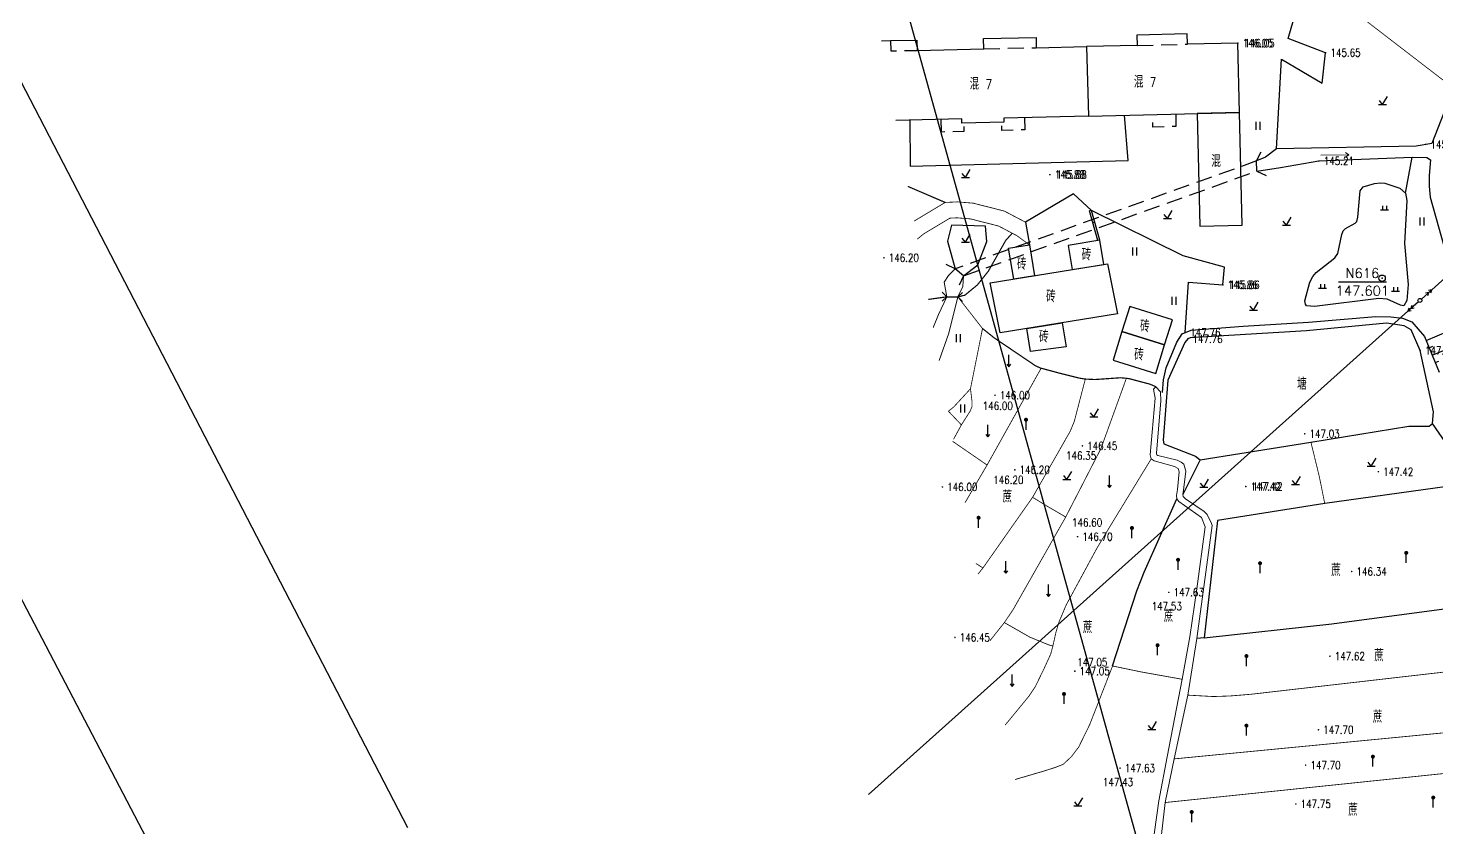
# Model space of a CAD drawing. Extents: x 529262 to 576451, y 2694391 to 2717535.
# Drawn here: x 567044.2 to 567220.3, y 2709121.3 to 2709221.2 of the extents above; entities that cross this region are included whole.
import ezdxf
from ezdxf.enums import TextEntityAlignment as Align
from ezdxf.xclip import XClip

# ---------------------------------------------------------------- set-up
doc = ezdxf.new("R2010")
doc.units = 0
doc.header["$XCLIPFRAME"] = 0
for name, pattern in [('X2', [10, 8, -2]), ('X3', [5, 4, -1]), ('X5', [3, 2, -1])]:
    doc.linetypes.add(name, pattern=pattern)
for name, color, linetype in [('DLSS', 4, 'Continuous'), ('DMTZ', 8, 'Continuous'), ('GCD', 8, 'Continuous'), ('GXYZ', 8, 'Continuous'), ('JMD', 8, 'Continuous'), ('KZD', 8, 'Continuous'), ('PP-COM', 7, 'Continuous'), ('RD-中线', 40, 'Continuous'), ('RD-红线', 7, 'Continuous'), ('ZBTZ', 8, 'Continuous'), ('ZJ', 7, 'Continuous')]:
    doc.layers.add(name, color=color, linetype=linetype)
doc.layers.add('SXSS', color=5, linetype='Continuous', lineweight=0)
doc.styles.add('HZ', font='rs.shx', dxfattribs={"width": 0.8, "bigfont": 'hztxt.shx'})
doc.styles.add('romant', font='romant.shx', dxfattribs={"width": 0.8})
doc.linetypes.add('10421', pattern='A,2,[150,AAA.SHX,S=0.5,R=0,X=0,Y=0.5],1e-11', length=2)
doc.linetypes.add('10422', pattern='A,0.75,[150,AAA.SHX,S=0.5,R=0,X=0,Y=0.5],1.5,[177,AAA.SHX,S=1,R=0,X=0,Y=0.4],0.75', length=3)
doc.linetypes.add('1161', pattern='A,0,[149,AAA.SHX,S=0.15,R=0,X=0,Y=0],-1.6', length=1.6)
doc.linetypes.add('445', pattern='A,8,-0.5,[147,AAA.SHX,S=1,R=0,X=0,Y=0],-1.5', length=10)

# ---------------------------------------------------------------- blocks, each defined once
blk = doc.blocks.new('A$C19FD0107')
at = {"layer": 'RD-中线', "color": 8, "linetype": 'Continuous', "flags": 128}
blk.add_lwpolyline([(-4176.3, 15183.28), (-3848.39, 14556)], dxfattribs=at)
for points in [[(-4490.73, 14139.44, 0), (-4490.29, 14139.42)], [(-3818.25, 14086.17, 0), (-3817.74, 14086.17)]]:
    blk.add_lwpolyline(points, format="xyb", dxfattribs=at)
at = {"layer": 'RD-红线', "color": 8}
blk.add_line((-3906.32, 14730.65), (-3985.39, 14883.12), dxfattribs=at)
blk = doc.blocks.new('gc121')
at = {"color": 8}
for p, q in [((-0.5, -1), (-0.5, 1)), ((0.5, -1), (0.5, 1))]:
    blk.add_line(p, q, dxfattribs=at)
blk = doc.blocks.new('gc120')
at = {"color": 8}
for p, q in [((-0.5, 0.6), (0, 0)), ((0, 0), (0, 3)), ((0, 0), (0.5, 0.6))]:
    blk.add_line(p, q, dxfattribs=at)
blk = doc.blocks.new('gc086')
at = {"color": 8}
for p, q in [((0, 0), (7, 0)), ((7, 0), (6.18, 0.57)), ((7, 0), (6.18, -0.57))]:
    blk.add_line(p, q, dxfattribs=at)
blk = doc.blocks.new('gc165')
at = {"color": 8}
blk.add_line((0, 0), (0, 2), dxfattribs=at)
at = {"color": 8, "const_width": 0.5}
blk.add_lwpolyline([(-0.25, 2.5, 1), (0.25, 2.5, 1)], format="xyb", close=True, dxfattribs=at)
blk = doc.blocks.new('gc123')
at = {"color": 8}
for p, q in [((-1, 0), (1, 0)), ((0, 0), (-0.8, 1)), ((0, 0), (1.2, 2))]:
    blk.add_line(p, q, dxfattribs=at)
blk = doc.blocks.new('gc013a')
at = {"linetype": 'Continuous'}
blk.add_line((0.5, 0), (4, 0), dxfattribs=at)
at = {"linetype": 'Continuous', "flags": 128}
for points in [[(2.31, -0.4), (3, 0), (2.31, 0.4)], [(3.31, -0.4), (4, 0), (3.31, 0.4)]]:
    blk.add_lwpolyline(points, dxfattribs=at)
blk = doc.blocks.new('gc170')
at = {"color": 8, "linetype": 'Continuous'}
blk.add_circle((0, 0), 0.5, dxfattribs=at)
blk = doc.blocks.new('GC200')
at = {"linetype": 'Continuous', "const_width": 0.2, "flags": 128}
blk.add_lwpolyline([(-0.1, 0, 1), (0.1, 0, 1)], format="xyb", close=True, dxfattribs=at)
blk = doc.blocks.new('gc119')
at = {"color": 8}
for p, q in [((-1, 0), (1, 0)), ((-0.5, 1), (-0.5, 0)), ((0.5, 1), (0.5, 0))]:
    blk.add_line(p, q, dxfattribs=at)
blk = doc.blocks.new('gc117')
at = {"color": 8}
blk.add_circle((0, 0), 0.8, dxfattribs=at)
blk.add_point((0, 0), dxfattribs=at)

msp = doc.modelspace()

# ---------------------------------------------------------------- linework, layer by layer
at = {"color": 8, "linetype": 'Continuous', "flags": 128}
msp.add_lwpolyline([(567209.956, 2709328.306), (567242.359, 2709376.873), (567237.386, 2709487.838), (567226.241, 2709566.338), (567250.471, 2709637.466), (567310.691, 2709648.291), (567365.176, 2709659.753), (567568.23, 2709904.38), (567652.452, 2709866.094), (567570.025, 2709683.533), (567490.632, 2709613.794), (567456.674, 2709542.126), (567415.71, 2709492.593), (567416.103, 2709370.575), (567398.267, 2709255.857), (567341.513, 2709220.051), (567319.6, 2709121.447), (567354.869, 2709007.157), (567377.977, 2708907.793), (567342.698, 2708646.362), (567189.906, 2708654.057), (567219.676, 2708986.987), (567146.446, 2709250.882)], dxfattribs=at)
at = {"layer": 'DLSS', "linetype": 'X5'}
for p, q in [((567197.749, 2709204.57), (567160.087, 2709191.106)), ((567197.749, 2709204.57), (567160.087, 2709191.106)), ((567161.127, 2709190.215), (567197.782, 2709203.306)), ((567161.127, 2709190.215), (567197.782, 2709203.306))]:
    msp.add_line(p, q, dxfattribs=at)
at = {"layer": 'DLSS', "linetype": 'Continuous'}
for p, q in [((567197.749, 2709204.57), (567198.296, 2709205.727)), ((567197.749, 2709204.57), (567198.296, 2709205.727)), ((567197.782, 2709203.306), (567197.749, 2709204.57)), ((567197.782, 2709203.306), (567197.749, 2709204.57)), ((567197.782, 2709203.306), (567198.938, 2709202.758)), ((567197.782, 2709203.306), (567198.938, 2709202.758)), ((567160.087, 2709191.106), (567158.93, 2709191.654)), ((567160.087, 2709191.106), (567158.93, 2709191.654)), ((567161.127, 2709190.215), (567160.087, 2709191.106)), ((567161.127, 2709190.215), (567160.087, 2709191.106)), ((567161.127, 2709190.215), (567160.579, 2709189.058)), ((567161.127, 2709190.215), (567160.579, 2709189.058)), ((567159.032, 2709187.598), (567158.463, 2709187.035)), ((567159.032, 2709187.598), (567158.463, 2709187.035)), ((567159.032, 2709187.598), (567158.469, 2709188.167)), ((567159.032, 2709187.598), (567158.469, 2709188.167)), ((567160.408, 2709187.591), (567160.976, 2709188.154)), ((567160.408, 2709187.591), (567160.976, 2709188.154)), ((567160.408, 2709187.591), (567160.97, 2709187.022)), ((567160.408, 2709187.591), (567160.97, 2709187.022))]:
    msp.add_line(p, q, dxfattribs=at)
at = {"layer": 'DLSS', "linetype": 'X3', "const_width": 0.15, "flags": 128}
for points, elevation in [([(567154.159, 2709201.394), (567158.83, 2709199.389)], 145.612), ([(567154.159, 2709201.394), (567158.83, 2709199.389)], 145.612), ([(567160.408, 2709187.591), (567161.282, 2709187.799), (567162.832, 2709189.069), (567164.229, 2709190.812), (567166.387, 2709194.635), (567167.202, 2709195.546)], 148.461), ([(567160.408, 2709187.591), (567161.282, 2709187.799), (567162.832, 2709189.069), (567164.229, 2709190.812), (567166.387, 2709194.635), (567167.202, 2709195.546)], 148.461), ([(567156.713, 2709187.272), (567159.032, 2709187.598)], 148.461), ([(567156.713, 2709187.272), (567159.032, 2709187.598)], 148.461)]:
    msp.add_lwpolyline(points, dxfattribs=dict(at, elevation=elevation))
at = {"layer": 'DLSS', "linetype": 'X2', "const_width": 0.1, "elevation": 148.461, "flags": 128}
msp.add_lwpolyline([(567154.944, 2709197.053), (567154.992, 2709197.092), (567158.83, 2709199.389), (567160.337, 2709199.461), (567162.336, 2709199.298), (567166.214, 2709198.312), (567168.868, 2709196.918)], dxfattribs=at)
msp.add_lwpolyline([(567154.944, 2709197.053), (567154.992, 2709197.092), (567158.83, 2709199.389), (567160.337, 2709199.461), (567162.336, 2709199.298), (567166.214, 2709198.312), (567168.868, 2709196.918)], dxfattribs=at)
at = {"layer": 'DLSS', "linetype": 'Continuous', "const_width": 0.1, "elevation": 148.461, "flags": 128}
msp.add_lwpolyline([(567155.349, 2709194.812), (567156.14, 2709195.462), (567159.423, 2709197.427), (567160.304, 2709197.469), (567162.008, 2709197.33), (567165.496, 2709196.443), (567167.8, 2709195.233), (567169.369, 2709194.078)], dxfattribs=at)
msp.add_lwpolyline([(567155.349, 2709194.812), (567156.14, 2709195.462), (567159.423, 2709197.427), (567160.304, 2709197.469), (567162.008, 2709197.33), (567165.496, 2709196.443), (567167.8, 2709195.233), (567169.369, 2709194.078)], dxfattribs=at)
at = {"layer": 'DLSS', "linetype": 'Continuous', "elevation": 145.818, "flags": 128}
msp.add_lwpolyline([(567159.032, 2709187.598), (567160.408, 2709187.591)], dxfattribs=at)
msp.add_lwpolyline([(567159.032, 2709187.598), (567160.408, 2709187.591)], dxfattribs=at)
at = {"layer": 'DMTZ'}
for p, q in [((567218.921, 2709182.156, 146.878), (567223.069, 2709183.877, 146.878)), ((567219.688, 2709180.308, 146.878), (567223.835, 2709182.03, 146.878))]:
    msp.add_line(p, q, dxfattribs=at)
at = {"layer": 'DMTZ', "linetype": 'Continuous'}
for p, q in [((567219.304, 2709181.232, 146.878), (567219.766, 2709181.424, 146.878)), ((567220.071, 2709179.385, 146.878), (567220.533, 2709179.576, 146.878))]:
    msp.add_line(p, q, dxfattribs=at)
at = {"layer": 'DMTZ', "linetype": '10421', "flags": 128}
for points, elevation in [([(567233.046, 2709234.431), (567232.191, 2709234.11), (567230.418, 2709229.131), (567227.966, 2709221.917), (567226.233, 2709218.739), (567222.371, 2709213.658), (567219.656, 2709206.735)], 146.878), ([(567219.656, 2709206.735), (567217.677, 2709206.4), (567200.249, 2709206.07), (567198.848, 2709205.039), (567197.749, 2709204.57)], 145.763), ([(567197.782, 2709203.306), (567200.715, 2709203.766), (567205.54, 2709204.568), (567217.186, 2709205.05), (567217.186, 2709205.05)], 146.018), ([(567217.186, 2709205.05), (567219.01, 2709205.004), (567219.484, 2709204.703)], 146.878), ([(567219.484, 2709204.703), (567219.315, 2709202.763), (567219.328, 2709201.437), (567219.43, 2709200.065), (567221.505, 2709192.622), (567221.711, 2709191.522), (567222.405, 2709185.477), (567222.434, 2709183.614)], 146.878), ([(567203.98, 2709186.453), (567203.841, 2709186.671), (567203.77, 2709187.106), (567204.403, 2709189.416), (567204.785, 2709190.12), (567205.173, 2709190.617), (567207.523, 2709192.458), (567207.896, 2709193.004), (567208.393, 2709195.385), (567208.552, 2709195.839), (567208.847, 2709196.13), (567210.048, 2709196.805), (567210.274, 2709197.005), (567210.405, 2709197.548), (567210.674, 2709200.827), (567211.046, 2709201.326), (567212.47, 2709201.776), (567213.181, 2709201.834), (567213.785, 2709201.788), (567215.642, 2709201.158), (567216.355, 2709200.563), (567216.5, 2709199.634), (567216.228, 2709194.252), (567216.704, 2709189.13), (567216.525, 2709187.156), (567216.134, 2709186.49), (567215.745, 2709186.565), (567214.063, 2709187.289), (567213.042, 2709187.391), (567204.969, 2709186.407), (567203.98, 2709186.453)], 146.983), ([(567185.989, 2709175.649), (567186.097, 2709177.214), (567186.444, 2709178.719), (567187.791, 2709181.947), (567188.44, 2709182.989), (567189.576, 2709183.453), (567196.051, 2709183.916), (567204.217, 2709184.415), (567212.629, 2709185.144), (567214.534, 2709185.099), (567215.986, 2709184.918), (567217.166, 2709184.464), (567218.726, 2709182.626)], 147.113), ([(567179.748, 2709141.478), (567182.772, 2709150.869), (567183.678, 2709153.192), (567187.766, 2709162.369)], 147.161), ([(567179.748, 2709141.478), (567182.772, 2709150.869), (567183.678, 2709153.192), (567187.766, 2709162.369)], 147.161)]:
    msp.add_lwpolyline(points, dxfattribs=dict(at, elevation=elevation))
at = {"layer": 'DMTZ', "linetype": '10422', "elevation": 147.533, "flags": 128}
msp.add_lwpolyline([(567190.101, 2709167.686), (567190.692, 2709167.245), (567204.537, 2709169.431), (567216.785, 2709171.435), (567219.306, 2709171.44), (567219.748, 2709171.754), (567219.86, 2709173.222), (567218.191, 2709180.881), (567217.058, 2709183.462), (567216.18, 2709183.975), (567213.99, 2709184.294), (567203.97, 2709183.357), (567189.453, 2709182.494), (567189.139, 2709182.33), (567188.784, 2709181.881), (567186.667, 2709177.166), (567186.055, 2709169.678), (567186.137, 2709169.242), (567190.101, 2709167.686)], dxfattribs=at)
at = {"layer": 'DMTZ', "linetype": 'Continuous', "elevation": 146.878, "flags": 128}
msp.add_lwpolyline([(567218.726, 2709182.626), (567220.576, 2709178.169)], dxfattribs=at)
at = {"layer": 'DMTZ', "linetype": '10422', "elevation": 147.801, "flags": 128}
msp.add_lwpolyline([(567192.852, 2709159.645), (567191.178, 2709144.998), (567207.16, 2709146.727), (567221.798, 2709148.687), (567221.42, 2709151.673), (567224.076, 2709151.993), (567224.132, 2709152.901), (567223.302, 2709157.313), (567221.58, 2709163.897), (567206.264, 2709161.781)], close=True, dxfattribs=at)
at = {"layer": 'GXYZ', "linetype": 'Continuous'}
for p, q in [((567290.962, 2709252.568), (567219.634, 2709188.482)), ((567216.657, 2709185.811), (567149.239, 2709125.432))]:
    msp.add_line(p, q, dxfattribs=at)
at = {"layer": 'JMD', "linetype": 'Continuous'}
for p, q in [((567177.118, 2709198.39), (567176.877, 2709198.322)), ((567177.118, 2709198.39), (567176.877, 2709198.322)), ((567177.534, 2709196.908), (567177.294, 2709196.841)), ((567177.534, 2709196.908), (567177.294, 2709196.841)), ((567178.16, 2709194.686), (567177.919, 2709194.618)), ((567178.16, 2709194.686), (567177.919, 2709194.618))]:
    msp.add_line(p, q, dxfattribs=at)
at = {"layer": 'JMD', "linetype": 'Continuous', "elevation": 146.038, "flags": 128}
msp.add_lwpolyline([(567150.869, 2709219.589), (567152, 2709219.607), (567155.301, 2709219.673), (567155.329, 2709218.39), (567163.649, 2709218.577), (567163.621, 2709219.854), (567170.187, 2709220.006), (567170.215, 2709218.723), (567176.504, 2709218.864), (567176.717, 2709210.173), (567166.163, 2709209.937), (567166.175, 2709209.412), (567160.904, 2709209.294), (567160.893, 2709209.819), (567152.669, 2709209.635)], dxfattribs=at)
msp.add_lwpolyline([(567150.869, 2709219.589), (567152, 2709219.607), (567155.301, 2709219.673), (567155.329, 2709218.39), (567163.649, 2709218.577), (567163.621, 2709219.854), (567170.187, 2709220.006), (567170.215, 2709218.723), (567176.504, 2709218.864), (567176.717, 2709210.173), (567166.163, 2709209.937), (567166.175, 2709209.412), (567160.904, 2709209.294), (567160.893, 2709209.819), (567152.669, 2709209.635)], dxfattribs=at)
at = {"layer": 'JMD', "linetype": 'Continuous', "flags": 128}
for points, elevation in [([(567195.403, 2709219.302), (567189.094, 2709219.156), (567189.064, 2709220.455), (567182.786, 2709220.308), (567182.816, 2709219.01), (567176.504, 2709218.864), (567176.717, 2709210.173), (567195.616, 2709210.611)], 146.05), ([(567195.403, 2709219.302), (567189.094, 2709219.156), (567189.064, 2709220.455), (567182.786, 2709220.308), (567182.816, 2709219.01), (567176.504, 2709218.864), (567176.717, 2709210.173), (567195.616, 2709210.611)], 146.05), ([(567167.387, 2709189.807), (567166.754, 2709193.684), (567169.369, 2709194.078), (567169.997, 2709190.234)], 145.61), ([(567167.387, 2709189.807), (567166.754, 2709193.684), (567169.369, 2709194.078), (567169.997, 2709190.234)], 145.61), ([(567178.656, 2709191.649), (567178.16, 2709194.686), (567174.204, 2709194.003), (567174.694, 2709191.001)], 146.854), ([(567178.656, 2709191.649), (567178.16, 2709194.686), (567174.204, 2709194.003), (567174.694, 2709191.001)], 146.854), ([(567165.68, 2709183.087), (567164.447, 2709189.327), (567179.112, 2709191.723), (567180.345, 2709185.483)], 145.762), ([(567165.68, 2709183.087), (567164.447, 2709189.327), (567179.112, 2709191.723), (567180.345, 2709185.483)], 145.762), ([(567173.452, 2709184.357), (567173.942, 2709181.357), (567169.494, 2709180.786), (567169.028, 2709183.634)], 146.552), ([(567173.452, 2709184.357), (567173.942, 2709181.357), (567169.494, 2709180.786), (567169.028, 2709183.634)], 146.552), ([(567179.809, 2709179.7), (567185.146, 2709178.036), (567186.251, 2709181.618), (567180.914, 2709183.282)], 146.666), ([(567179.809, 2709179.7), (567185.146, 2709178.036), (567186.251, 2709181.618), (567180.914, 2709183.282)], 146.666)]:
    msp.add_lwpolyline(points, close=True, dxfattribs=dict(at, elevation=elevation))
at = {"layer": 'JMD', "linetype": 'X5', "flags": 128}
for points, elevation in [([(567152, 2709219.607), (567152.029, 2709218.317), (567155.329, 2709218.39)], 146.024), ([(567152, 2709219.607), (567152.029, 2709218.317), (567155.329, 2709218.39)], 146.024), ([(567163.649, 2709218.577), (567170.215, 2709218.723)], 145.465), ([(567163.649, 2709218.577), (567170.215, 2709218.723)], 145.465), ([(567182.816, 2709219.01), (567189.094, 2709219.156)], 145.462), ([(567182.816, 2709219.01), (567189.094, 2709219.156)], 145.462), ([(567158.283, 2709209.761), (567158.318, 2709208.225), (567161.195, 2709208.278), (567161.172, 2709209.3)], 146.717), ([(567158.283, 2709209.761), (567158.318, 2709208.225), (567161.195, 2709208.278), (567161.172, 2709209.3)], 146.717), ([(567168.756, 2709209.995), (567168.791, 2709208.454), (567165.901, 2709208.394), (567165.878, 2709209.405)], 146.749), ([(567168.756, 2709209.995), (567168.791, 2709208.454), (567165.901, 2709208.394), (567165.878, 2709209.405)], 146.749), ([(567187.632, 2709210.426), (567187.668, 2709208.886), (567184.777, 2709208.798), (567184.74, 2709210.359)], 146.8), ([(567187.632, 2709210.426), (567187.668, 2709208.886), (567184.777, 2709208.798), (567184.74, 2709210.359)], 146.8)]:
    msp.add_lwpolyline(points, dxfattribs=dict(at, elevation=elevation))
at = {"layer": 'JMD', "linetype": '445', "elevation": 146.038, "flags": 128}
msp.add_lwpolyline([(567154.425, 2709209.674), (567154.454, 2709203.91), (567181.699, 2709204.616), (567181.241, 2709210.278)], dxfattribs=at)
msp.add_lwpolyline([(567154.425, 2709209.674), (567154.454, 2709203.91), (567181.699, 2709204.616), (567181.241, 2709210.278)], dxfattribs=at)
at = {"layer": 'JMD', "linetype": 'Continuous', "flags": 128}
for points in [[(567190.656, 2709196.415), (567195.937, 2709196.537), (567195.616, 2709210.611), (567190.33, 2709210.499)], [(567190.656, 2709196.415), (567195.937, 2709196.537), (567195.616, 2709210.611), (567190.33, 2709210.499)], [(567180.914, 2709183.282), (567186.251, 2709181.618), (567187.22, 2709184.718), (567181.883, 2709186.382)], [(567180.914, 2709183.282), (567186.251, 2709181.618), (567187.22, 2709184.718), (567181.883, 2709186.382)]]:
    msp.add_lwpolyline(points, close=True, dxfattribs=at)
for points in [[(567177.919, 2709194.618), (567176.877, 2709198.322)], [(567177.919, 2709194.618), (567176.877, 2709198.322)], [(567178.16, 2709194.686), (567177.118, 2709198.39)], [(567178.16, 2709194.686), (567177.118, 2709198.39)]]:
    msp.add_lwpolyline(points, dxfattribs=at)
at = {"layer": 'KZD', "linetype": 'Continuous'}
msp.add_line((567207.967, 2709189.461), (567213.967, 2709189.461), dxfattribs=at)
at = {"layer": 'SXSS', "color": 8, "linetype": 'Continuous', "flags": 128}
for points, elevation in [([(567158.093, 2709179.639), (567159.277, 2709183.067), (567160.408, 2709187.591), (567161.037, 2709188.872), (567161.127, 2709190.215)], 145.818), ([(567158.093, 2709179.639), (567159.277, 2709183.067), (567160.408, 2709187.591), (567161.037, 2709188.872), (567161.127, 2709190.215)], 145.818), ([(567160.087, 2709191.106), (567159.232, 2709190.273), (567158.719, 2709189.448), (567159.032, 2709187.598)], 145.554), ([(567160.087, 2709191.106), (567159.232, 2709190.273), (567158.719, 2709189.448), (567159.032, 2709187.598)], 145.554), ([(567159.032, 2709187.598), (567158.006, 2709185.406), (567157.379, 2709183.867), (567157.346, 2709183.773)], 145.818), ([(567159.032, 2709187.598), (567158.006, 2709185.406), (567157.379, 2709183.867), (567157.346, 2709183.773)], 145.818), ([(567185.005, 2709113.93), (567185.142, 2709114.277), (567186.318, 2709124.417), (567187.446, 2709129.871), (567189.134, 2709137.837), (567190.293, 2709144.929), (567192.19, 2709159.033), (567192.109, 2709159.289), (567191.56, 2709160.415), (567191.198, 2709160.788)], 146.856), ([(567185.005, 2709113.93), (567185.142, 2709114.277), (567186.318, 2709124.417), (567187.446, 2709129.871), (567189.134, 2709137.837), (567190.293, 2709144.929), (567192.19, 2709159.033), (567192.109, 2709159.289), (567191.56, 2709160.415), (567191.198, 2709160.788)], 146.856), ([(567190.862, 2709160.015), (567191.32, 2709158.853), (567190.273, 2709151.114), (567189.419, 2709145.125), (567188.462, 2709139.813), (567186.582, 2709130.131), (567185.531, 2709124.63), (567184.183, 2709115.097), (567183.981, 2709114.598), (567183.896, 2709114.559)], 147.627), ([(567190.862, 2709160.015), (567191.32, 2709158.853), (567190.273, 2709151.114), (567189.419, 2709145.125), (567188.462, 2709139.813), (567186.582, 2709130.131), (567185.531, 2709124.63), (567184.183, 2709115.097), (567183.981, 2709114.598), (567183.896, 2709114.559)], 147.627)]:
    msp.add_lwpolyline(points, dxfattribs=dict(at, elevation=elevation))
at = {"layer": 'SXSS', "color": 8, "linetype": 'Continuous', "const_width": 0.15, "flags": 128}
msp.add_lwpolyline([(567185.155, 2709176.373), (567184.409, 2709176.688), (567181.813, 2709177.377), (567181.366, 2709177.428), (567180.752, 2709177.487), (567177.553, 2709177.265), (567176.275, 2709177.326), (567175.59, 2709177.44), (567173.345, 2709177.999), (567170.747, 2709178.699), (567170.116, 2709178.978), (567167.004, 2709181.084), (567165.002, 2709182.435), (567163.49, 2709183.64)], dxfattribs=at)
msp.add_lwpolyline([(567185.155, 2709176.373), (567184.409, 2709176.688), (567181.813, 2709177.377), (567181.366, 2709177.428), (567180.752, 2709177.487), (567177.553, 2709177.265), (567176.275, 2709177.326), (567175.59, 2709177.44), (567173.345, 2709177.999), (567170.747, 2709178.699), (567170.116, 2709178.978), (567167.004, 2709181.084), (567165.002, 2709182.435), (567163.49, 2709183.64)], dxfattribs=at)
at = {"layer": 'SXSS', "color": 8, "linetype": 'Continuous', "flags": 128}
for points in [[(567190.862, 2709160.015), (567188.037, 2709162.025), (567187.766, 2709162.369), (567187.754, 2709162.77), (567187.847, 2709163.545), (567188.067, 2709165.734), (567187.938, 2709166.14), (567187.496, 2709166.417), (567184.957, 2709167.111), (567184.569, 2709167.344), (567184.451, 2709167.876), (567185.053, 2709174.936), (567184.859, 2709176.042), (567185.155, 2709176.373)], [(567190.862, 2709160.015), (567188.037, 2709162.025), (567187.766, 2709162.369), (567187.754, 2709162.77), (567187.847, 2709163.545), (567188.067, 2709165.734), (567187.938, 2709166.14), (567187.496, 2709166.417), (567184.957, 2709167.111), (567184.569, 2709167.344), (567184.451, 2709167.876), (567185.053, 2709174.936), (567184.859, 2709176.042), (567185.155, 2709176.373)], [(567191.198, 2709160.788), (567188.844, 2709162.368), (567188.583, 2709162.665), (567188.535, 2709162.899), (567188.589, 2709163.454), (567188.903, 2709165.827), (567188.631, 2709166.679), (567188.316, 2709166.93), (567187.831, 2709167.18), (567185.419, 2709167.775), (567185.294, 2709167.846), (567185.252, 2709167.969), (567185.226, 2709168.121), (567185.775, 2709174.58), (567185.749, 2709175.711), (567185.155, 2709176.373)], [(567191.198, 2709160.788), (567188.844, 2709162.368), (567188.583, 2709162.665), (567188.535, 2709162.899), (567188.589, 2709163.454), (567188.903, 2709165.827), (567188.631, 2709166.679), (567188.316, 2709166.93), (567187.831, 2709167.18), (567185.419, 2709167.775), (567185.294, 2709167.846), (567185.252, 2709167.969), (567185.226, 2709168.121), (567185.775, 2709174.58), (567185.749, 2709175.711), (567185.155, 2709176.373)]]:
    msp.add_lwpolyline(points, dxfattribs=at)
at = {"layer": 'ZBTZ', "linetype": 'Continuous', "const_width": 0.1, "flags": 128}
for points, elevation in [([(567207.33, 2709235.788), (567207.692, 2709234.252), (567207.681, 2709233.482), (567206.634, 2709226.066), (567206.978, 2709225.502), (567222.371, 2709213.658)], 145.021), ([(567160.408, 2709187.591), (567163.49, 2709183.64), (567161.988, 2709176.107), (567159.862, 2709173.804), (567159.236, 2709173.32)], 145.715), ([(567160.408, 2709187.591), (567163.49, 2709183.64), (567161.988, 2709176.107), (567159.862, 2709173.804), (567159.236, 2709173.32)], 145.715), ([(567161.306, 2709161.876), (567164.062, 2709166.583), (567170.607, 2709178.302), (567170.818, 2709178.68)], 146.341), ([(567161.306, 2709161.876), (567164.062, 2709166.583), (567170.607, 2709178.302), (567170.818, 2709178.68)], 146.341), ([(567161.988, 2709176.107), (567162.184, 2709174.493), (567162.189, 2709173.892), (567161.922, 2709173.278), (567160.85, 2709171.597), (567159.872, 2709169.801)], 145.952), ([(567161.988, 2709176.107), (567162.184, 2709174.493), (567162.189, 2709173.892), (567161.922, 2709173.278), (567160.85, 2709171.597), (567159.872, 2709169.801)], 145.952), ([(567162.921, 2709152.945), (567163.549, 2709153.726), (567169.75, 2709162.552), (567174.447, 2709170.795), (567174.965, 2709172.045), (567176.231, 2709176.908), (567176.339, 2709177.323)], 146.609), ([(567162.921, 2709152.945), (567163.549, 2709153.726), (567169.75, 2709162.552), (567174.447, 2709170.795), (567174.965, 2709172.045), (567176.231, 2709176.908), (567176.339, 2709177.323)], 146.609), ([(567181.469, 2709177.416), (567181.322, 2709177.01), (567178.292, 2709168.642), (567173.89, 2709160.091), (567167.314, 2709148.52), (567166.222, 2709146.899), (567164.423, 2709144.635)], 146.749), ([(567181.469, 2709177.416), (567181.322, 2709177.01), (567178.292, 2709168.642), (567173.89, 2709160.091), (567167.314, 2709148.52), (567166.222, 2709146.899), (567164.423, 2709144.635)], 146.749), ([(567160.85, 2709171.597), (567159.226, 2709173.312)], 145.995), ([(567160.85, 2709171.597), (567159.226, 2709173.312)], 145.995), ([(567159.739, 2709169.555), (567164.062, 2709166.583)], 146.057), ([(567159.739, 2709169.555), (567164.062, 2709166.583)], 146.057), ([(567206.264, 2709161.781), (567205.575, 2709165.172), (567204.537, 2709169.431)], 147.73), ([(567184.569, 2709167.344), (567179.122, 2709158.42), (567177.808, 2709156.222), (567173.941, 2709149.089), (567173.053, 2709146.977), (567172.67, 2709145.698), (567172.289, 2709143.979), (567172.015, 2709142.966), (567171.17, 2709141.116), (567170.081, 2709138.885), (567169.287, 2709137.699), (567166.328, 2709134.101)], 146.699), ([(567184.569, 2709167.344), (567179.122, 2709158.42), (567177.808, 2709156.222), (567173.941, 2709149.089), (567173.053, 2709146.977), (567172.67, 2709145.698), (567172.289, 2709143.979), (567172.015, 2709142.966), (567171.17, 2709141.116), (567170.081, 2709138.885), (567169.287, 2709137.699), (567166.328, 2709134.101)], 146.699), ([(567173.89, 2709160.091), (567171.711, 2709161.358), (567169.75, 2709162.552)], 146.786), ([(567173.89, 2709160.091), (567171.711, 2709161.358), (567169.75, 2709162.552)], 146.786), ([(567162.679, 2709154.28), (567163.549, 2709153.726)], 146.372), ([(567162.679, 2709154.28), (567163.549, 2709153.726)], 146.372), ([(567172.289, 2709143.979), (567171.78, 2709144.108), (567169.424, 2709145.071), (567166.222, 2709146.899)], 143.75), ([(567172.289, 2709143.979), (567171.78, 2709144.108), (567169.424, 2709145.071), (567166.222, 2709146.899)], 143.75), ([(567173.576, 2709129.189), (567174.62, 2709130.169), (567175.516, 2709131.358), (567176.882, 2709134.141), (567179.748, 2709141.478)], 147.161), ([(567173.576, 2709129.189), (567174.62, 2709130.169), (567175.516, 2709131.358), (567176.882, 2709134.141), (567179.748, 2709141.478)], 147.161), ([(567179.748, 2709141.478), (567183.269, 2709140.744), (567188.462, 2709139.813)], 147.609), ([(567179.748, 2709141.478), (567183.269, 2709140.744), (567188.462, 2709139.813)], 147.609), ([(567228.978, 2709141.854), (567224.37, 2709141.082), (567196.997, 2709137.938), (567194.429, 2709137.731), (567192.344, 2709137.659), (567189.134, 2709137.837)], 147.722), ([(567187.446, 2709129.871), (567229.577, 2709133.941), (567233.409, 2709134.303)], 146.856), ([(567167.56, 2709127.291), (567171.327, 2709128.399), (567172.586, 2709128.803), (567173.576, 2709129.189)], 147.501), ([(567167.56, 2709127.291), (567171.327, 2709128.399), (567172.586, 2709128.803), (567173.576, 2709129.189)], 147.501), ([(567235.26, 2709130.034), (567233.435, 2709129.715), (567229.159, 2709128.974), (567224.914, 2709128.433), (567186.318, 2709124.417)], 147.718)]:
    msp.add_lwpolyline(points, dxfattribs=dict(at, elevation=elevation))
at = {"layer": 'ZBTZ', "linetype": '1161', "flags": 128}
for points, elevation in [([(567200.249, 2709206.07), (567200.87, 2709217.272), (567205.949, 2709214.278), (567206.374, 2709218.097), (567201.684, 2709219.853), (567202.63, 2709223.161), (567200.065, 2709224.317), (567195.92, 2709226.765)], 145.564), ([(567216.355, 2709200.563), (567217.186, 2709205.05)], 145.664), ([(567177.118, 2709198.39), (567174.859, 2709200.473), (567168.868, 2709196.918), (567169.369, 2709194.078)], 145.676), ([(567177.118, 2709198.39), (567174.859, 2709200.473), (567168.868, 2709196.918), (567169.369, 2709194.078)], 145.676), ([(567188.812, 2709183.141), (567189.247, 2709189.436), (567193.529, 2709189.097), (567193.713, 2709191.294), (567188.561, 2709192.724), (567177.118, 2709198.39)], 146.628), ([(567188.812, 2709183.141), (567189.247, 2709189.436), (567193.529, 2709189.097), (567193.713, 2709191.294), (567188.561, 2709192.724), (567177.118, 2709198.39)], 146.628), ([(567161.127, 2709190.215), (567162.901, 2709191.6), (567164.017, 2709194.524), (567163.867, 2709196.437), (567159.607, 2709196.551), (567159.129, 2709194.563), (567160.087, 2709191.106)], 145.566), ([(567161.127, 2709190.215), (567162.901, 2709191.6), (567164.017, 2709194.524), (567163.867, 2709196.437), (567159.607, 2709196.551), (567159.129, 2709194.563), (567160.087, 2709191.106)], 145.566), ([(567221.58, 2709163.897), (567221.408, 2709169.376), (567219.748, 2709171.754)], 147.779), ([(567190.692, 2709167.245), (567188.535, 2709162.899)], 147.502), ([(567190.692, 2709167.245), (567188.535, 2709162.899)], 147.502), ([(567191.178, 2709144.998), (567190.293, 2709144.929)], 147.813), ([(567191.178, 2709144.998), (567190.293, 2709144.929)], 147.813)]:
    msp.add_lwpolyline(points, dxfattribs=dict(at, elevation=elevation))

# ---------------------------------------------------------------- block references
at = {"layer": 'GCD', "linetype": 'Continuous'}
ref = msp.add_blockref('GC200', (567195.403, 2709219.302, 146.05), dxfattribs=dict(at, xscale=0.5, yscale=0.5, zscale=0.5))
ref.add_attrib('height', '146.05', dxfattribs={"linetype": 'Continuous', "height": 1, "style": 'HZ', "width": 0.8}).set_placement((567196.003, 2709219.302, 146.05), align=Align.MIDDLE_LEFT)
at = {"layer": 'GCD', "linetype": 'Continuous', "xscale": 0.5, "yscale": 0.5, "zscale": 0.5}
for p in [(567195.403, 2709219.302, 146.05), (567171.915, 2709202.863, 145.882), (567193.529, 2709189.097, 145.861), (567189.139, 2709182.33, 147.756), (567165.055, 2709175.297, 146), (567203.758, 2709170.484, 147.03), (567175.973, 2709168.976, 146.45), (567167.527, 2709165.989, 146.2), (567196.397, 2709163.893, 147.422), (567175.369, 2709157.633, 146.7), (567186.775, 2709150.682, 147.629), (567175.028, 2709140.827, 147.05), (567180.682, 2709128.717, 147.629), (567203.878, 2709129.081, 147.7), (567202.649, 2709124.237, 147.749)]:
    msp.add_blockref('GC200', p, dxfattribs=at)
at = {"layer": 'GCD', "linetype": 'Continuous'}
ref = msp.add_blockref('GC200', (567206.374, 2709218.097, 145.645), dxfattribs=dict(at, xscale=0.5, yscale=0.5, zscale=0.5))
ref.add_attrib('height', '145.65', dxfattribs={"linetype": 'Continuous', "height": 1, "style": 'HZ', "width": 0.8}).set_placement((567206.974, 2709218.097, 145.645), align=Align.MIDDLE_LEFT)
ref = msp.add_blockref('GC200', (567218.885, 2709206.644, 145.028), dxfattribs=dict(at, xscale=0.5, yscale=0.5, zscale=0.5))
ref.add_attrib('height', '145.03', dxfattribs={"linetype": 'Continuous', "height": 1, "style": 'HZ', "width": 0.8}).set_placement((567219.485, 2709206.644, 145.028), align=Align.MIDDLE_LEFT)
ref = msp.add_blockref('GC200', (567205.54, 2709204.568, 145.212), dxfattribs=dict(at, xscale=0.5, yscale=0.5, zscale=0.5))
ref.add_attrib('height', '145.21', dxfattribs={"linetype": 'Continuous', "height": 1, "style": 'HZ', "width": 0.8}).set_placement((567206.14, 2709204.568, 145.212), align=Align.MIDDLE_LEFT)
ref = msp.add_blockref('GC200', (567171.915, 2709202.863, 145.882), dxfattribs=dict(at, xscale=0.5, yscale=0.5, zscale=0.5))
ref.add_attrib('height', '145.88', dxfattribs={"linetype": 'Continuous', "height": 1, "style": 'HZ', "width": 0.8}).set_placement((567172.515, 2709202.863, 145.882), align=Align.MIDDLE_LEFT)
ref = msp.add_blockref('GC200', (567151.171, 2709192.479, 146.202), dxfattribs=dict(at, xscale=0.5, yscale=0.5, zscale=0.5))
ref.add_attrib('height', '146.20', dxfattribs={"linetype": 'Continuous', "height": 1, "style": 'HZ', "width": 0.8}).set_placement((567151.771, 2709192.479, 146.202), align=Align.MIDDLE_LEFT)
ref = msp.add_blockref('GC200', (567193.529, 2709189.097, 145.861), dxfattribs=dict(at, xscale=0.5, yscale=0.5, zscale=0.5))
ref.add_attrib('height', '145.86', dxfattribs={"linetype": 'Continuous', "height": 1, "style": 'HZ', "width": 0.8}).set_placement((567194.129, 2709189.097, 145.861), align=Align.MIDDLE_LEFT)
ref = msp.add_blockref('GC200', (567189.139, 2709182.33, 147.756), dxfattribs=dict(at, xscale=0.5, yscale=0.5, zscale=0.5))
ref.add_attrib('height', '147.76', dxfattribs={"linetype": 'Continuous', "height": 1, "style": 'HZ', "width": 0.8}).set_placement((567189.739, 2709182.33, 147.756), align=Align.MIDDLE_LEFT)
ref = msp.add_blockref('GC200', (567218.191, 2709180.881, 147.268), dxfattribs=dict(at, xscale=0.5, yscale=0.5, zscale=0.5))
ref.add_attrib('height', '147.27', dxfattribs={"linetype": 'Continuous', "height": 1, "style": 'HZ', "width": 0.8}).set_placement((567218.791, 2709180.881, 147.268), align=Align.MIDDLE_LEFT)
ref = msp.add_blockref('GC200', (567165.055, 2709175.297, 146), dxfattribs=dict(at, xscale=0.5, yscale=0.5, zscale=0.5))
ref.add_attrib('height', '146.00', dxfattribs={"linetype": 'Continuous', "height": 1, "style": 'HZ', "width": 0.8}).set_placement((567165.655, 2709175.297, 146), align=Align.MIDDLE_LEFT)
ref = msp.add_blockref('GC200', (567203.758, 2709170.484, 147.03), dxfattribs=dict(at, xscale=0.5, yscale=0.5, zscale=0.5))
ref.add_attrib('height', '147.03', dxfattribs={"linetype": 'Continuous', "height": 1, "style": 'HZ', "width": 0.8}).set_placement((567204.358, 2709170.484, 147.03), align=Align.MIDDLE_LEFT)
ref = msp.add_blockref('GC200', (567175.973, 2709168.976, 146.45), dxfattribs=dict(at, xscale=0.5, yscale=0.5, zscale=0.5))
ref.add_attrib('height', '146.45', dxfattribs={"linetype": 'Continuous', "height": 1, "style": 'HZ', "width": 0.8}).set_placement((567176.573, 2709168.976, 146.45), align=Align.MIDDLE_LEFT)
ref = msp.add_blockref('GC200', (567167.527, 2709165.989, 146.2), dxfattribs=dict(at, xscale=0.5, yscale=0.5, zscale=0.5))
ref.add_attrib('height', '146.20', dxfattribs={"linetype": 'Continuous', "height": 1, "style": 'HZ', "width": 0.8}).set_placement((567168.127, 2709165.989, 146.2), align=Align.MIDDLE_LEFT)
ref = msp.add_blockref('GC200', (567212.966, 2709165.75, 147.422), dxfattribs=dict(at, xscale=0.5, yscale=0.5, zscale=0.5))
ref.add_attrib('height', '147.42', dxfattribs={"linetype": 'Continuous', "height": 1, "style": 'HZ', "width": 0.8}).set_placement((567213.566, 2709165.75, 147.422), align=Align.MIDDLE_LEFT)
ref = msp.add_blockref('GC200', (567158.482, 2709163.843, 146), dxfattribs=dict(at, xscale=0.5, yscale=0.5, zscale=0.5))
ref.add_attrib('height', '146.00', dxfattribs={"linetype": 'Continuous', "height": 1, "style": 'HZ', "width": 0.8}).set_placement((567159.082, 2709163.843, 146), align=Align.MIDDLE_LEFT)
ref = msp.add_blockref('GC200', (567196.397, 2709163.893, 147.422), dxfattribs=dict(at, xscale=0.5, yscale=0.5, zscale=0.5))
ref.add_attrib('height', '147.42', dxfattribs={"linetype": 'Continuous', "height": 1, "style": 'HZ', "width": 0.8}).set_placement((567196.997, 2709163.893, 147.422), align=Align.MIDDLE_LEFT)
ref = msp.add_blockref('GC200', (567175.369, 2709157.633, 146.7), dxfattribs=dict(at, xscale=0.5, yscale=0.5, zscale=0.5))
ref.add_attrib('height', '146.70', dxfattribs={"linetype": 'Continuous', "height": 1, "style": 'HZ', "width": 0.8}).set_placement((567175.969, 2709157.633, 146.7), align=Align.MIDDLE_LEFT)
ref = msp.add_blockref('GC200', (567209.631, 2709153.28, 146.335), dxfattribs=dict(at, xscale=0.5, yscale=0.5, zscale=0.5))
ref.add_attrib('height', '146.34', dxfattribs={"linetype": 'Continuous', "height": 1, "style": 'HZ', "width": 0.8}).set_placement((567210.231, 2709153.28, 146.335), align=Align.MIDDLE_LEFT)
ref = msp.add_blockref('GC200', (567186.775, 2709150.682, 147.629), dxfattribs=dict(at, xscale=0.5, yscale=0.5, zscale=0.5))
ref.add_attrib('height', '147.63', dxfattribs={"linetype": 'Continuous', "height": 1, "style": 'HZ', "width": 0.8}).set_placement((567187.375, 2709150.682, 147.629), align=Align.MIDDLE_LEFT)
ref = msp.add_blockref('GC200', (567160.051, 2709145.042, 146.45), dxfattribs=dict(at, xscale=0.5, yscale=0.5, zscale=0.5))
ref.add_attrib('height', '146.45', dxfattribs={"linetype": 'Continuous', "height": 1, "style": 'HZ', "width": 0.8}).set_placement((567160.651, 2709145.042, 146.45), align=Align.MIDDLE_LEFT)
ref = msp.add_blockref('GC200', (567206.908, 2709142.699, 147.62), dxfattribs=dict(at, xscale=0.5, yscale=0.5, zscale=0.5))
ref.add_attrib('height', '147.62', dxfattribs={"linetype": 'Continuous', "height": 1, "style": 'HZ', "width": 0.8}).set_placement((567207.508, 2709142.699, 147.62), align=Align.MIDDLE_LEFT)
ref = msp.add_blockref('GC200', (567175.028, 2709140.827, 147.05), dxfattribs=dict(at, xscale=0.5, yscale=0.5, zscale=0.5))
ref.add_attrib('height', '147.05', dxfattribs={"linetype": 'Continuous', "height": 1, "style": 'HZ', "width": 0.8}).set_placement((567175.628, 2709140.827, 147.05), align=Align.MIDDLE_LEFT)
ref = msp.add_blockref('GC200', (567205.478, 2709133.509, 147.7), dxfattribs=dict(at, xscale=0.5, yscale=0.5, zscale=0.5))
ref.add_attrib('height', '147.70', dxfattribs={"linetype": 'Continuous', "height": 1, "style": 'HZ', "width": 0.8}).set_placement((567206.078, 2709133.509, 147.7), align=Align.MIDDLE_LEFT)
ref = msp.add_blockref('GC200', (567180.682, 2709128.717, 147.629), dxfattribs=dict(at, xscale=0.5, yscale=0.5, zscale=0.5))
ref.add_attrib('height', '147.63', dxfattribs={"linetype": 'Continuous', "height": 1, "style": 'HZ', "width": 0.8}).set_placement((567181.282, 2709128.717, 147.629), align=Align.MIDDLE_LEFT)
ref = msp.add_blockref('GC200', (567203.878, 2709129.081, 147.7), dxfattribs=dict(at, xscale=0.5, yscale=0.5, zscale=0.5))
ref.add_attrib('height', '147.70', dxfattribs={"linetype": 'Continuous', "height": 1, "style": 'HZ', "width": 0.8}).set_placement((567204.478, 2709129.081, 147.7), align=Align.MIDDLE_LEFT)
ref = msp.add_blockref('GC200', (567202.649, 2709124.237, 147.749), dxfattribs=dict(at, xscale=0.5, yscale=0.5, zscale=0.5))
ref.add_attrib('height', '147.75', dxfattribs={"linetype": 'Continuous', "height": 1, "style": 'HZ', "width": 0.8}).set_placement((567203.249, 2709124.237, 147.749), align=Align.MIDDLE_LEFT)
at = {"layer": 'GXYZ', "linetype": 'Continuous'}
for xscale, yscale, zscale, rotation in [(0.4999999999789821, 0.4999999999789821, 0.4999999999789821, 41.93885013303097), (0.4999999998471635, 0.4999999998471635, 0.4999999998471635, 221.8469704736043)]:
    msp.add_blockref('gc013a', (567218.147, 2709187.145), dxfattribs=dict(at, xscale=xscale, yscale=yscale, zscale=zscale, rotation=rotation))
at = {"layer": 'GXYZ', "linetype": 'Continuous', "xscale": 0.5, "yscale": 0.5, "zscale": 0.5}
msp.add_blockref('gc170', (567218.147, 2709187.145), dxfattribs=at)
at = {"layer": 'KZD', "linetype": 'Continuous', "xscale": 0.5, "yscale": 0.5, "zscale": 0.5}
msp.add_blockref('gc117', (567213.428, 2709189.922, 147.601), dxfattribs=at)
at = {"layer": 'PP-COM'}
ref = msp.add_blockref('A$C19FD0107', (570997.993, 2694390.603), dxfattribs=at)
XClip(ref).set_block_clipping_path([(-9366.4383134884, 14428.6043910822), (-3328.4480743363, 17452.7484863754)])
at = {"layer": 'SXSS', "color": 8, "linetype": 'Continuous', "xscale": 0.4999999999503323, "yscale": 0.4999999999503323, "zscale": 0.4999999999503323, "rotation": 1.004546308170792}
msp.add_blockref('gc086', (567205.778, 2709205.287), dxfattribs=at)
at = {"layer": 'ZBTZ', "linetype": 'Continuous', "xscale": 0.5, "yscale": 0.5, "zscale": 0.5}
for name, p in [('gc123', (567213.498, 2709211.637, 145.021)), ('gc121', (567197.924, 2709208.946, -146.15)), ('gc121', (567197.924, 2709208.946, -146.15)), ('gc123', (567161.358, 2709202.515, 290.969)), ('gc123', (567161.358, 2709202.515, 290.969)), ('gc119', (567213.75, 2709198.461, 149.7)), ('gc123', (567186.595, 2709197.382, 290.969)), ('gc123', (567186.595, 2709197.382, 290.969)), ('gc123', (567201.486, 2709196.541, 145.021)), ('gc123', (567201.486, 2709196.541, 145.021)), ('gc121', (567218.445, 2709197.004)), ('gc123', (567161.354, 2709194.443)), ('gc123', (567161.354, 2709194.443)), ('gc121', (567182.522, 2709193.278)), ('gc121', (567182.522, 2709193.278)), ('gc119', (567205.968, 2709188.695, 149.7)), ('gc119', (567215.111, 2709188.309, 149.7)), ('gc121', (567187.427, 2709187.103)), ('gc121', (567187.427, 2709187.103)), ('gc123', (567197.351, 2709185.927, 145.021)), ('gc123', (567197.351, 2709185.927, 145.021)), ('gc121', (567160.501, 2709182.422)), ('gc121', (567160.501, 2709182.422)), ('gc120', (567166.794, 2709178.865)), ('gc120', (567166.794, 2709178.865)), ('gc121', (567161.025, 2709173.632)), ('gc121', (567161.025, 2709173.632)), ('gc120', (567164.168, 2709170.087)), ('gc120', (567164.168, 2709170.087)), ('gc123', (567212.078, 2709166.446)), ('gc120', (567179.367, 2709163.769)), ('gc120', (567179.367, 2709163.769)), ('gc123', (567191.137, 2709163.807)), ('gc123', (567191.137, 2709163.807)), ('gc123', (567202.624, 2709164.141)), ('gc123', (567202.624, 2709164.141)), ('gc120', (567166.416, 2709153.053)), ('gc120', (567166.416, 2709153.053)), ('gc120', (567171.746, 2709150.17)), ('gc120', (567171.746, 2709150.17)), ('gc120', (567167.205, 2709138.932)), ('gc120', (567167.205, 2709138.932))]:
    msp.add_blockref(name, p, dxfattribs=at)
at = {"layer": 'ZBTZ', "linetype": 'Continuous', "xscale": 0.5, "yscale": 0.5}
for name, p in [('gc165', (567168.932, 2709170.992)), ('gc165', (567168.932, 2709170.992)), ('gc123', (567177.386, 2709172.622)), ('gc123', (567177.386, 2709172.622)), ('gc123', (567174.043, 2709164.795)), ('gc123', (567174.043, 2709164.795)), ('gc165', (567163, 2709158.747)), ('gc165', (567163, 2709158.747)), ('gc165', (567182.161, 2709157.466)), ('gc165', (567182.161, 2709157.466)), ('gc165', (567187.93, 2709153.495)), ('gc165', (567187.93, 2709153.495)), ('gc165', (567216.443, 2709154.357)), ('gc165', (567198.177, 2709153.067)), ('gc165', (567198.177, 2709153.067)), ('gc165', (567185.366, 2709142.817)), ('gc165', (567185.366, 2709142.817)), ('gc165', (567196.479, 2709141.469)), ('gc165', (567196.479, 2709141.469)), ('gc165', (567173.676, 2709136.728)), ('gc165', (567173.676, 2709136.728)), ('gc123', (567184.636, 2709133.532)), ('gc123', (567184.636, 2709133.532)), ('gc165', (567196.479, 2709132.775)), ('gc165', (567196.479, 2709132.775)), ('gc165', (567212.279, 2709128.901)), ('gc123', (567175.413, 2709124.01, 149.7)), ('gc123', (567175.413, 2709124.01, 149.7)), ('gc165', (567219.822, 2709123.792)), ('gc165', (567189.635, 2709121.984)), ('gc165', (567189.635, 2709121.984))]:
    msp.add_blockref(name, p, dxfattribs=at)

# ---------------------------------------------------------------- texts
at = {"layer": 'GCD', "linetype": 'Continuous', "style": 'HZ', "width": 0.8}
for s, p in [('146.05', (567198.128, 2709219.302)), ('145.88', (567174.64, 2709202.863)), ('145.86', (567196.254, 2709189.097)), ('147.76', (567191.342, 2709183.136)), ('146.00', (567165.395, 2709173.979)), ('146.35', (567175.811, 2709167.754)), ('146.20', (567166.722, 2709164.724)), ('147.42', (567199.122, 2709163.893)), ('146.60 ', (567176.837, 2709159.401)), ('147.53', (567186.519, 2709148.943)), ('147.05', (567177.211, 2709141.948)), ('147.43', (567180.426, 2709126.978))]:
    msp.add_text(s, height=1, dxfattribs=at).set_placement(p, align=Align.MIDDLE)
at = {"layer": 'JMD', "linetype": 'Continuous', "style": 'HZ', "width": 0.8}
for s, height, p in [('混', 1.5, (567163.081, 2709214.222)), ('混', 1.5, (567163.081, 2709214.222)), ('7', 1.2, (567164.685, 2709214.16)), ('7', 1.2, (567164.685, 2709214.16)), ('混', 1.5, (567183.605, 2709214.475)), ('混', 1.5, (567183.605, 2709214.475)), ('7', 1.2, (567185.209, 2709214.413)), ('7', 1.2, (567185.209, 2709214.413)), ('混', 1.5, (567193.29, 2709204.574)), ('混', 1.5, (567193.29, 2709204.574)), ('砖', 1.5, (567177.085, 2709192.876)), ('砖', 1.5, (567177.085, 2709192.876)), ('砖', 1.5, (567168.993, 2709191.705)), ('砖', 1.5, (567168.993, 2709191.705)), ('砖', 1.5, (567172.633, 2709187.672)), ('砖', 1.5, (567172.633, 2709187.672)), ('砖', 1.5, (567184.385, 2709183.925)), ('砖', 1.5, (567184.385, 2709183.925)), ('砖', 1.5, (567171.747, 2709182.626)), ('砖', 1.5, (567171.747, 2709182.626)), ('砖', 1.5, (567183.66, 2709180.392)), ('砖', 1.5, (567183.66, 2709180.392))]:
    msp.add_text(s, height=height, dxfattribs=at).set_placement(p, align=Align.MIDDLE_RIGHT)
at = {"layer": 'KZD', "linetype": 'Continuous', "style": 'romant'}
for s, p in [('N616', (567210.967, 2709190.561)), ('147.601', (567210.967, 2709188.361))]:
    msp.add_text(s, height=1.2, dxfattribs=at).set_placement(p, align=Align.MIDDLE)
at = {"layer": 'SXSS', "color": 8, "linetype": '10421', "style": 'HZ', "width": 0.8}
msp.add_text('塘', height=1.5, dxfattribs=at).set_placement((567203.4, 2709176.821), align=Align.MIDDLE)
msp.add_text('塘', height=1.5, dxfattribs=at).set_placement((567203.4, 2709176.821), align=Align.MIDDLE)
at = {"layer": 'ZJ', "color": 8, "linetype": 'Continuous', "style": 'HZ', "width": 0.8}
for p in [(567166.59, 2709162.721), (567166.59, 2709162.721), (567207.671, 2709153.537), (567186.747, 2709147.817), (567186.747, 2709147.817), (567176.635, 2709146.394), (567176.635, 2709146.394), (567213.049, 2709142.882), (567212.873, 2709135.212), (567209.8, 2709123.595)]:
    msp.add_text('蔗', height=1.5, dxfattribs=at).set_placement(p, align=Align.MIDDLE)

doc.saveas('drawing.dxf')
